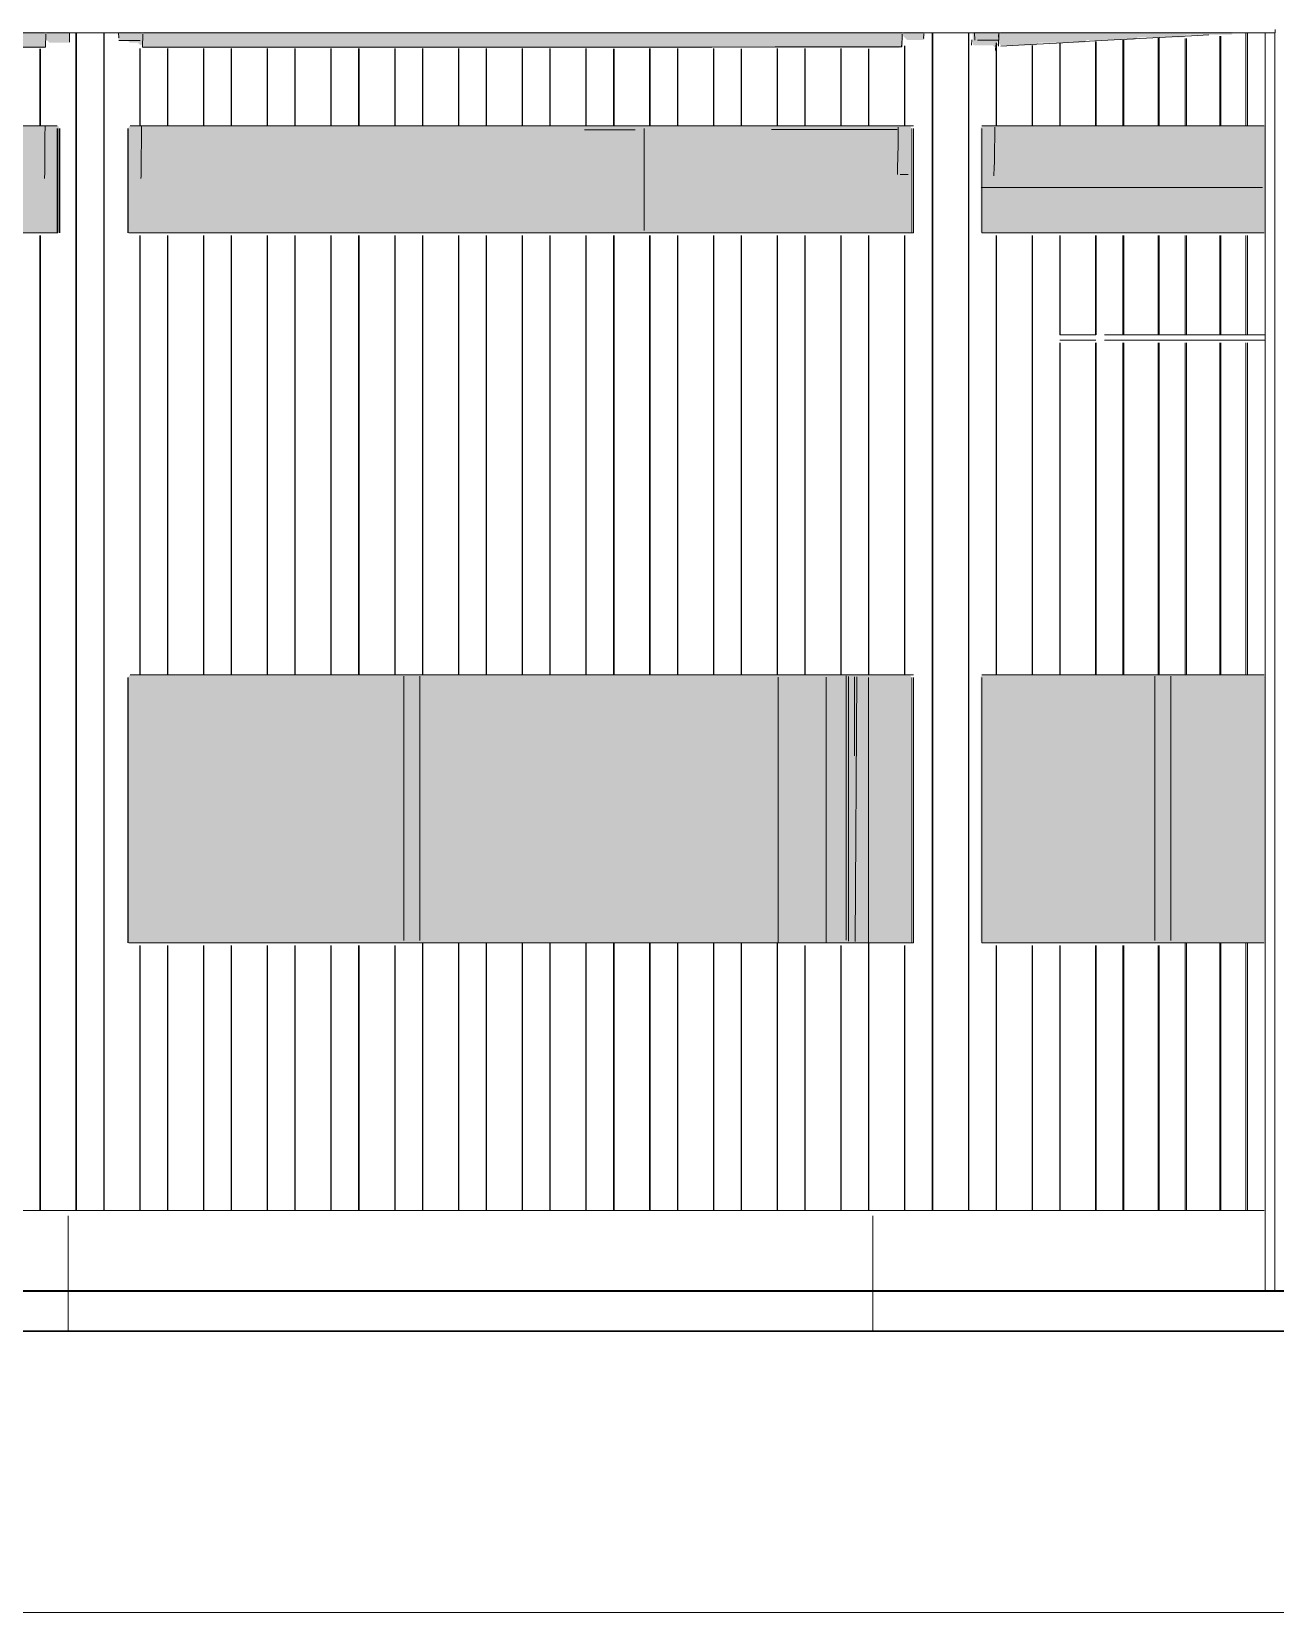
# Model space of a CAD drawing. Header units: millimetres. Extents: x 0 to 84100, y 0 to 59400.
# Drawn here: x 42492 to 47134, y 29193 to 35095 of the extents above; entities that cross this region are included whole.
import ezdxf

# ---------------------------------------------------------------- set-up
doc = ezdxf.new("R2010")
doc.units = ezdxf.units.MM
for name, color, linetype, lineweight in [('01_切断（構造・壁）', 7, 'Continuous', 35), ('09_立面の外形', 7, 'Continuous', 30), ('10_見えがかり', 7, 'Continuous', 13), ('12_見えがかり（ガラス）', 5, 'Continuous', 9), ('50_寸法', 3, 'Continuous', 9)]:
    doc.layers.add(name, color=color, linetype=linetype, lineweight=lineweight)

msp = doc.modelspace()

# ---------------------------------------------------------------- hatches: boundary and pattern name
at = {"layer": '10_見えがかり', "true_color": 0xbdbdbd}
for points in [[(42544.3, 35088.1), (42544.3, 35038.1), (42539.3, 35033.1), (39709.3, 35033.1), (39704.3, 35038.1), (39704.3, 35088.1), (39709.3, 35093.1), (42539.3, 35093.1)], [(45744.3, 35088.1), (45744.3, 35048.1), (45729.3, 35033.1), (42909.3, 35033.1), (42904.3, 35038.1), (42904.3, 35088.1), (42909.3, 35093.1), (45739.3, 35093.1)], [(46969.3, 35083.1), (46799.3, 35083.1), (46789.3, 35073.1), (46619.3, 35073.1), (46609.3, 35063.1), (46429.3, 35063.1), (46419.3, 35053.1), (46249.3, 35053.1), (46239.3, 35043.1), (46109.3, 35043.1), (46094.3, 35058.1), (46104.3, 35068.1), (46104.3, 35088.1), (46109.3, 35093.1), (46969.3, 35093.1), (46974.3, 35088.1)]]:
    msp.add_hatch(color=8, dxfattribs=at).paths.add_polyline_path(points)
at = {"layer": '10_見えがかり', "true_color": 0xe9dcc4}
for points in [[(42629.3, 35053.1), (42559.3, 35053.1), (42544.3, 35068.1), (42544.3, 35088.1), (42549.3, 35093.1), (42629.3, 35093.1), (42634.3, 35088.1), (42634.3, 35058.1)], [(42899.3, 35043.1), (42889.3, 35053.1), (42859.3, 35053.1), (42849.3, 35063.1), (42819.3, 35063.1), (42814.3, 35068.1), (42814.3, 35088.1), (42819.3, 35093.1), (42899.3, 35093.1), (42904.3, 35088.1), (42904.3, 35048.1)], [(45819.3, 35063.1), (45759.3, 35063.1), (45744.3, 35078.1), (45744.3, 35088.1), (45749.3, 35093.1), (45819.3, 35093.1), (45824.3, 35088.1), (45824.3, 35068.1)], [(46094.3, 35058.1), (46094.3, 35038.1), (46089.3, 35033.1), (46079.3, 35043.1), (46009.3, 35043.1), (46004.3, 35048.1), (46004.3, 35088.1), (46009.3, 35093.1), (46099.3, 35093.1), (46104.3, 35088.1), (46104.3, 35068.1)]]:
    msp.add_hatch(color=8, dxfattribs=at).paths.add_polyline_path(points)
at = {"layer": '12_見えがかり（ガラス）', "true_color": 0xdce9f2}
for points in [[(42589.3, 34743.1), (42594.3, 34738.1), (42594.3, 34348.1), (42589.3, 34343.1), (41929.3, 34343.1), (41924.3, 34348.1), (41924.3, 34738.1), (41929.3, 34743.1)], [(45769.3, 34743.1), (45774.3, 34738.1), (45774.3, 34348.1), (45769.3, 34343.1), (42859.3, 34343.1), (42854.3, 34348.1), (42854.3, 34738.1), (42859.3, 34743.1)], [(47094.3, 34738.1), (47094.3, 34348.1), (47089.3, 34343.1), (46039.3, 34343.1), (46034.3, 34348.1), (46034.3, 34738.1), (46039.3, 34743.1), (47089.3, 34743.1)], [(45769.3, 32693.1), (45774.3, 32688.1), (45774.3, 31698.1), (45769.3, 31693.1), (42859.3, 31693.1), (42854.3, 31698.1), (42854.3, 32688.1), (42859.3, 32693.1)], [(47094.3, 32688.1), (47094.3, 31698.1), (47089.3, 31693.1), (46039.3, 31693.1), (46034.3, 31698.1), (46034.3, 32688.1), (46039.3, 32693.1), (47089.3, 32693.1)]]:
    msp.add_hatch(color=8, dxfattribs=at).paths.add_polyline_path(points)

# ---------------------------------------------------------------- linework, layer by layer
at = {"layer": '01_切断（構造・壁）'}
msp.add_lwpolyline([(3834.3, 30393.1), (76265.7, 30393.1)], dxfattribs=at)
at = {"layer": '09_立面の外形'}
msp.add_lwpolyline([(69291.9, 30243.1), (12572.3, 30243.1)], dxfattribs=at)
at = {"layer": '10_見えがかり'}
for points in [[(42708.4, 35090.3), (36341.2, 35090.3)], [(42545.2, 35084.9), (42543.8, 35036.8)], [(42633.2, 35055.9), (42633.3, 35064.4)], [(42633.3, 35064.4), (42633.7, 35087.6)], [(42657.4, 35089.3), (42657.4, 30693.1)], [(42658.9, 30693.1), (42658.9, 35089.3)], [(42705.3, 35090.3), (42706.4, 35090.3)], [(42705.3, 35090.3), (42706.3, 35090.3)], [(42706.3, 35090.3), (42707.3, 35090.3)], [(42706.4, 35090.3), (42707.4, 35090.3)], [(42707.3, 35090.3), (42708.3, 35090.3)], [(42707.4, 35090.3), (42708.4, 35090.3)], [(46398.7, 35090.3), (42708.3, 35090.3)], [(42760.9, 35089.4), (42760.9, 30693.1)], [(42762.4, 35089.4), (42762.4, 30693.1)], [(42816.8, 35071.9), (42816.4, 35091.6)], [(42897, 35062), (42817, 35062)], [(42907, 35085), (42905.6, 35036.9)], [(42907, 35062), (42906.6, 35081.8)], [(45740.5, 35085.6), (45739.1, 35037.6)], [(45820.6, 35069.2), (45821.4, 35086.1)], [(45853.3, 30693.1), (45853.3, 35091.7)], [(45854.7, 30693.1), (45854.7, 35091.7)], [(45987.7, 35091.8), (45987.7, 30693.1)], [(45989.1, 30693.1), (45989.1, 35091.8)], [(46000, 35044.7), (46000.8, 35064.7)], [(46011.9, 35062.6), (46010.2, 35092.1)], [(46101.8, 35062.6), (46021.9, 35062.6)], [(46101.4, 35088.3), (46100, 35040.3)], [(46101.8, 35062.6), (46100.8, 35082.3)], [(46460.1, 35059.9), (46340.1, 35053.4)], [(46394.7, 35090.3), (46395.7, 35090.3)], [(46395.5, 35090.3), (46396.9, 35090.3)], [(46395.7, 35090.3), (46396.7, 35090.3)], [(46396.7, 35090.3), (46397.7, 35090.3)], [(46396.9, 35090.3), (46398.3, 35090.3)], [(46397.7, 35090.3), (46398.7, 35090.3)], [(46398.3, 35090.3), (46399.8, 35090.3)], [(46399.8, 35090.3), (46401.2, 35090.3)], [(46585.2, 35090.3), (46401.2, 35090.3)], [(46580.2, 35066.4), (46460.1, 35059.9)], [(46462.5, 35058.3), (46462.5, 34743.1)], [(46464.4, 34743.1), (46464.4, 35058.3)], [(46564.5, 35062.4), (46564.5, 34743.1)], [(46567.7, 35062.4), (46567.7, 34743.1)], [(46700.3, 35073), (46580.2, 35066.4)], [(46582.4, 35090.3), (46583.8, 35090.3)], [(46583.8, 35090.3), (46585.2, 35090.3)], [(46584.8, 35090.3), (46586.9, 35090.3)], [(46586.9, 35090.3), (46588.9, 35090.3)], [(46770.9, 35090.3), (46588.9, 35090.3)], [(46696.6, 34743.1), (46696.6, 35071.9)], [(46699.7, 34743.1), (46699.7, 35071.9)], [(46820.3, 35079.5), (46700.3, 35073)], [(46764.8, 35090.3), (46766.8, 35090.3)], [(46766.8, 35090.3), (46768.8, 35090.3)], [(46768.8, 35090.3), (46770.9, 35090.3)], [(46769.2, 35090.3), (46771.8, 35090.3)], [(46771.8, 35090.3), (46774.4, 35090.3)], [(46953.6, 35090.3), (46774.4, 35090.3)], [(46796.9, 34743.1), (46796.9, 35069.3)], [(46801.3, 34743.1), (46801.3, 35069.3)], [(46885, 35083), (46820.3, 35079.5)], [(46926, 35078.1), (46926, 34743.1)], [(46930.4, 34743.1), (46930.4, 35078.1)], [(46948.3, 35090.3), (46951, 35090.3)], [(46950.6, 35090.3), (46953.8, 35090.3)], [(46951, 35090.3), (46953.6, 35090.3)], [(46953.8, 35090.3), (46957, 35090.3)], [(47132.7, 35090.3), (46957, 35090.3)], [(47023.9, 34743.1), (47023.9, 35089.3)], [(47029.4, 34743.1), (47029.4, 35089.3)], [(47094.9, 30393.1), (47094.9, 35090.3)], [(47126.3, 35090.3), (47129.5, 35090.3)], [(47129.5, 35090.3), (47132.7, 35090.3)], [(47130.9, 30393.1), (47130.9, 35090.3)], [(47132.7, 35090.3), (47132.7, 35102.8)], [(42543.8, 35036.8), (42307.1, 35036.7)], [(42523, 34743.1), (42523, 35031.2)], [(42524.5, 35031.2), (42524.5, 34743.1)], [(42543.7, 35043.5), (42543.7, 35042.2)], [(42543.7, 35042.2), (42543.7, 35040.8)], [(42543.7, 35040.8), (42543.8, 35039.5)], [(42543.8, 35039.5), (42543.8, 35038.1)], [(42543.8, 35038.1), (42543.8, 35036.8)], [(42895.3, 35031.3), (42895.3, 34743.1)], [(42896.7, 34743.1), (42896.7, 35031.3)], [(42905.5, 35042.5), (42905.4, 35043.9)], [(42905.5, 35041.1), (42905.5, 35042.5)], [(42905.5, 35039.7), (42905.5, 35041.1)], [(42905.6, 35038.3), (42905.5, 35039.7)], [(42905.6, 35036.9), (42905.6, 35038.3)], [(43141.7, 35037), (42905.6, 35036.9)], [(42998.8, 34743.1), (42998.8, 35031.3)], [(43000.2, 34743.1), (43000.2, 35031.3)], [(43133.2, 35031.4), (43133.2, 34743.1)], [(43134.6, 34743.1), (43134.6, 35031.4)], [(43377.9, 35037), (43141.7, 35037)], [(43236.7, 34743.1), (43236.7, 35031.4)], [(43238.1, 34743.1), (43238.1, 35031.4)], [(43371, 35031.5), (43371, 34743.1)], [(43372.5, 34743.1), (43372.5, 35031.5)], [(43614, 35037.1), (43377.9, 35037)], [(43474.5, 34743.1), (43474.5, 35031.5)], [(43476, 34743.1), (43476, 35031.5)], [(43608.9, 35031.6), (43608.9, 34743.1)], [(43610.4, 34743.1), (43610.4, 35031.6)], [(43850.1, 35037.2), (43614, 35037.1)], [(43712.4, 34743.1), (43712.4, 35031.6)], [(43713.9, 34743.1), (43713.9, 35031.6)], [(43846.8, 35031.7), (43846.8, 34743.1)], [(43848.2, 34743.1), (43848.2, 35031.7)], [(44086.3, 35037.2), (43850.1, 35037.2)], [(43950.3, 34743.1), (43950.3, 35031.7)], [(43951.7, 34743.1), (43951.7, 35031.7)], [(44084.7, 35031.7), (44084.7, 34743.1)], [(44086.1, 34743.1), (44086.1, 35031.7)], [(44322.4, 35037.3), (44086.3, 35037.2)], [(44188.2, 34743.1), (44188.2, 35031.8)], [(44189.6, 34743.1), (44189.6, 35031.8)], [(44558.5, 35037.3), (44322.4, 35037.3)], [(44322.5, 35031.8), (44322.5, 34743.1)], [(44324, 34743.1), (44324, 35031.8)], [(44426, 34743.1), (44426, 35031.9)], [(44427.5, 34743.1), (44427.5, 35031.9)], [(44794.6, 35037.4), (44558.5, 35037.3)], [(44560.4, 35031.9), (44560.4, 34743.1)], [(44561.9, 34743.1), (44561.9, 35031.9)], [(44663.9, 34743.1), (44663.9, 35030.2)], [(44665.4, 34743.1), (44665.4, 35030.2)], [(45030.8, 35037.4), (44794.6, 35037.4)], [(44798.3, 35032), (44798.3, 34743.1)], [(44799.7, 34743.1), (44799.7, 35032)], [(44901.8, 34743.1), (44901.8, 35032)], [(44903.2, 34743.1), (44903.2, 35032)], [(45266.9, 35037.5), (45030.8, 35037.4)], [(45036.2, 35032.1), (45036.2, 34743.1)], [(45037.6, 34743.1), (45037.6, 35032.1)], [(45139.7, 34743.1), (45139.7, 35030.3)], [(45141.1, 34743.1), (45141.1, 35030.3)], [(45503, 35037.5), (45266.9, 35037.5)], [(45274, 35032.2), (45274, 34743.1)], [(45275.5, 34743.1), (45275.5, 35032.2)], [(45377.5, 34743.1), (45377.5, 35032.2)], [(45379, 34743.1), (45379, 35032.2)], [(45739.1, 35037.6), (45503, 35037.5)], [(45511.9, 35032.3), (45511.9, 34743.1)], [(45513.4, 34743.1), (45513.4, 35032.3)], [(45615.4, 34743.1), (45615.4, 35030.4)], [(45616.9, 34743.1), (45616.9, 35030.4)], [(45738.6, 35044.5), (45738.7, 35043.1)], [(45738.7, 35043.1), (45738.8, 35041.8)], [(45738.8, 35041.8), (45738.9, 35040.4)], [(45738.9, 35040.4), (45739, 35039)], [(45739, 35039), (45739.1, 35037.6)], [(45749.8, 35042.3), (45749.8, 34743.1)], [(45751.2, 34743.1), (45751.2, 35042.3)], [(46089.5, 35024.9), (46090, 35044.7)], [(46091.2, 34743.1), (46091.2, 35052.4)], [(46092.6, 34743.1), (46092.6, 35052.4)], [(46099.4, 35047.6), (46099.3, 35049)], [(46099.5, 35046.1), (46099.4, 35047.6)], [(46099.7, 35044.7), (46099.5, 35046.1)], [(46099.8, 35043.2), (46099.7, 35044.7)], [(46099.9, 35041.8), (46099.8, 35043.2)], [(46100, 35040.3), (46099.9, 35041.8)], [(46220, 35046.8), (46109.2, 35040.8)], [(46340.1, 35053.4), (46220, 35046.8)], [(46225.5, 35042.5), (46225.5, 34743.1)], [(46227, 34743.1), (46227, 35042.5)], [(46328.6, 34743.1), (46328.6, 35052.8)], [(46330.6, 34743.1), (46330.6, 35052.8)], [(42585.4, 34743.1), (39655.5, 34743.1)], [(42524.5, 34743.1), (42523, 34743.1)], [(42523, 34743.1), (42586.3, 34743.1)], [(42524.5, 34743.1), (42587.8, 34743.1)], [(42541.6, 34661.5), (42541.8, 34704.6)], [(42541.8, 34704.6), (42541.9, 34742.1)], [(42595.4, 34343.1), (42595.4, 34733.1)], [(42595.4, 34733.1), (42595.4, 34343.1)], [(42596.8, 34733.1), (42596.8, 34343.1)], [(42850.7, 34343.1), (42850.7, 34733.1)], [(42850.7, 34733.1), (42850.7, 34343.1)], [(42852.1, 34733.1), (42852.1, 34343.1)], [(42859.6, 34743.1), (42895.3, 34743.1)], [(45782.8, 34743.1), (42860.6, 34743.1)], [(42861, 34743.1), (42896.7, 34743.1)], [(42896.7, 34743.1), (42895.3, 34743.1)], [(42901.5, 34675.7), (42901.7, 34730.6)], [(42901.7, 34730.6), (42901.7, 34740.5)], [(43000.2, 34743.1), (42998.8, 34743.1)], [(42998.8, 34743.1), (43133.2, 34743.1)], [(43000.2, 34743.1), (43134.6, 34743.1)], [(43134.6, 34743.1), (43133.2, 34743.1)], [(43238.1, 34743.1), (43236.7, 34743.1)], [(43236.7, 34743.1), (43371, 34743.1)], [(43238.1, 34743.1), (43372.5, 34743.1)], [(43372.5, 34743.1), (43371, 34743.1)], [(43476, 34743.1), (43474.5, 34743.1)], [(43474.5, 34743.1), (43608.9, 34743.1)], [(43476, 34743.1), (43610.4, 34743.1)], [(43610.4, 34743.1), (43608.9, 34743.1)], [(43713.9, 34743.1), (43712.4, 34743.1)], [(43712.4, 34743.1), (43846.8, 34743.1)], [(43713.9, 34743.1), (43848.2, 34743.1)], [(43848.2, 34743.1), (43846.8, 34743.1)], [(43951.7, 34743.1), (43950.3, 34743.1)], [(43950.3, 34743.1), (44084.7, 34743.1)], [(43951.7, 34743.1), (44086.1, 34743.1)], [(44086.1, 34743.1), (44084.7, 34743.1)], [(44189.6, 34743.1), (44188.2, 34743.1)], [(44188.2, 34743.1), (44322.5, 34743.1)], [(44189.6, 34743.1), (44324, 34743.1)], [(44324, 34743.1), (44322.5, 34743.1)], [(44427.5, 34743.1), (44426, 34743.1)], [(44426, 34743.1), (44560.4, 34743.1)], [(44427.5, 34743.1), (44561.9, 34743.1)], [(44554.9, 34728.3), (44744.4, 34728.4)], [(44561.9, 34743.1), (44560.4, 34743.1)], [(44665.4, 34743.1), (44663.9, 34743.1)], [(44663.9, 34743.1), (44798.3, 34743.1)], [(44665.4, 34743.1), (44799.7, 34743.1)], [(44777.6, 34352.9), (44777.6, 34732.7)], [(44799.7, 34743.1), (44798.3, 34743.1)], [(44903.2, 34743.1), (44901.8, 34743.1)], [(44901.8, 34743.1), (45036.2, 34743.1)], [(44903.2, 34743.1), (45037.6, 34743.1)], [(45037.6, 34743.1), (45036.2, 34743.1)], [(45141.1, 34743.1), (45139.7, 34743.1)], [(45139.7, 34743.1), (45274, 34743.1)], [(45141.1, 34743.1), (45275.5, 34743.1)], [(45252.9, 34728.8), (45721.5, 34729.2)], [(45275.5, 34743.1), (45274, 34743.1)], [(45379, 34743.1), (45377.5, 34743.1)], [(45377.5, 34743.1), (45511.9, 34743.1)], [(45379, 34743.1), (45513.4, 34743.1)], [(45513.4, 34743.1), (45511.9, 34743.1)], [(45616.9, 34743.1), (45615.4, 34743.1)], [(45615.4, 34743.1), (45749.8, 34743.1)], [(45616.9, 34743.1), (45751.2, 34743.1)], [(45725.6, 34668.8), (45726.1, 34711.3)], [(45726.1, 34711.3), (45726.4, 34738.7)], [(45751.2, 34743.1), (45749.8, 34743.1)], [(45782.8, 34343.1), (45782.8, 34733.1)], [(46277.3, 34743.1), (46037.5, 34743.1)], [(46037.5, 34343.1), (46037.5, 34733.1)], [(46086.3, 34699.9), (46086.7, 34737.6)], [(46092.6, 34743.1), (46091.2, 34743.1)], [(46091.2, 34743.1), (46225.5, 34743.1)], [(46092.6, 34743.1), (46227, 34743.1)], [(46227, 34743.1), (46225.5, 34743.1)], [(46472.7, 34743.1), (46277.3, 34743.1)], [(46330.6, 34743.1), (46328.6, 34743.1)], [(46328.6, 34743.1), (46462.5, 34743.1)], [(46330.6, 34743.1), (46464.4, 34743.1)], [(46464.4, 34743.1), (46462.5, 34743.1)], [(46472.7, 34743.1), (46666.1, 34743.1)], [(46696.6, 34743.1), (46564.5, 34743.1)], [(46567.7, 34743.1), (46564.5, 34743.1)], [(46699.7, 34743.1), (46567.7, 34743.1)], [(46666.1, 34743.1), (46856.5, 34743.1)], [(46699.7, 34743.1), (46696.6, 34743.1)], [(46801.3, 34743.1), (46796.9, 34743.1)], [(46796.9, 34743.1), (46926, 34743.1)], [(46801.3, 34743.1), (46930.4, 34743.1)], [(47043.2, 34743.1), (46856.5, 34743.1)], [(46930.4, 34743.1), (46926, 34743.1)], [(47029.4, 34743.1), (47023.9, 34743.1)], [(47023.9, 34743.1), (47091.3, 34743.1)], [(47029.4, 34743.1), (47087.3, 34743.1)], [(47091.1, 34743.1), (47043.2, 34743.1)], [(42541.4, 34623.5), (42541.6, 34661.5)], [(42901.3, 34636.4), (42901.5, 34675.7)], [(45724.9, 34632), (45725.6, 34668.8)], [(46084.8, 34613.5), (46085.7, 34657.8)], [(46085.7, 34657.8), (46086.3, 34699.9)], [(42540.8, 34565), (42541.1, 34590.5)], [(42541.1, 34590.5), (42541.4, 34623.5)], [(42900.8, 34581.2), (42901, 34603.4)], [(42901, 34603.4), (42901.3, 34636.4)], [(45723.5, 34580.9), (45724.9, 34632)], [(46083.9, 34583.1), (46084.8, 34613.5)], [(42540.2, 34545.9), (42540.5, 34551.3)], [(42540.5, 34551.3), (42540.8, 34565)], [(42900, 34546.1), (42900.4, 34555)], [(42900.4, 34555), (42900.8, 34581.2)], [(45722.9, 34561.4), (45723.5, 34580.9)], [(45762.8, 34561.4), (45732.8, 34561.4)], [(46082.5, 34556.3), (46083, 34562.2)], [(46083, 34562.2), (46083.9, 34583.1)], [(46036.1, 34513.1), (47085.7, 34513.1)], [(42585.4, 34343.1), (39655.5, 34343.1)], [(42586.3, 34343.1), (42523, 34343.1)], [(42524.5, 34343.1), (42523, 34343.1)], [(42523, 30693.1), (42523, 34333.1)], [(42587.8, 34343.1), (42524.5, 34343.1)], [(42524.5, 30693.1), (42524.5, 34333.1)], [(42895.3, 34343.1), (42859.6, 34343.1)], [(45782.8, 34343.1), (42860.6, 34343.1)], [(42896.7, 34343.1), (42861, 34343.1)], [(42896.7, 34343.1), (42895.3, 34343.1)], [(42895.3, 34333.1), (42895.3, 32693.1)], [(42896.7, 32693.1), (42896.7, 34333.1)], [(43133.2, 34343.1), (42998.8, 34343.1)], [(43000.2, 34343.1), (42998.8, 34343.1)], [(42998.8, 32693.1), (42998.8, 34333.1)], [(43134.6, 34343.1), (43000.2, 34343.1)], [(43000.2, 32693.1), (43000.2, 34333.1)], [(43134.6, 34343.1), (43133.2, 34343.1)], [(43133.2, 34333.1), (43133.2, 32693.1)], [(43134.6, 32693.1), (43134.6, 34333.1)], [(43371, 34343.1), (43236.7, 34343.1)], [(43238.1, 34343.1), (43236.7, 34343.1)], [(43236.7, 32693.1), (43236.7, 34333.1)], [(43372.5, 34343.1), (43238.1, 34343.1)], [(43238.1, 32693.1), (43238.1, 34333.1)], [(43372.5, 34343.1), (43371, 34343.1)], [(43371, 34333.1), (43371, 32693.1)], [(43372.5, 32693.1), (43372.5, 34333.1)], [(43608.9, 34343.1), (43474.5, 34343.1)], [(43476, 34343.1), (43474.5, 34343.1)], [(43474.5, 32693.1), (43474.5, 34333.1)], [(43610.4, 34343.1), (43476, 34343.1)], [(43476, 32693.1), (43476, 34333.1)], [(43610.4, 34343.1), (43608.9, 34343.1)], [(43608.9, 34333.1), (43608.9, 32693.1)], [(43610.4, 32693.1), (43610.4, 34333.1)], [(43846.8, 34343.1), (43712.4, 34343.1)], [(43713.9, 34343.1), (43712.4, 34343.1)], [(43712.4, 32693.1), (43712.4, 34333.1)], [(43848.2, 34343.1), (43713.9, 34343.1)], [(43713.9, 32693.1), (43713.9, 34333.1)], [(43848.2, 34343.1), (43846.8, 34343.1)], [(43846.8, 34333.1), (43846.8, 32693.1)], [(43848.2, 32693.1), (43848.2, 34333.1)], [(44084.7, 34343.1), (43950.3, 34343.1)], [(43951.7, 34343.1), (43950.3, 34343.1)], [(43950.3, 32693.1), (43950.3, 34333.1)], [(44086.1, 34343.1), (43951.7, 34343.1)], [(43951.7, 32693.1), (43951.7, 34333.1)], [(44086.1, 34343.1), (44084.7, 34343.1)], [(44084.7, 34333.1), (44084.7, 32693.1)], [(44086.1, 32693.1), (44086.1, 34333.1)], [(44322.5, 34343.1), (44188.2, 34343.1)], [(44189.6, 34343.1), (44188.2, 34343.1)], [(44188.2, 32693.1), (44188.2, 34333.1)], [(44324, 34343.1), (44189.6, 34343.1)], [(44189.6, 32693.1), (44189.6, 34333.1)], [(44324, 34343.1), (44322.5, 34343.1)], [(44322.5, 34333.1), (44322.5, 32693.1)], [(44324, 32693.1), (44324, 34333.1)], [(44560.4, 34343.1), (44426, 34343.1)], [(44427.5, 34343.1), (44426, 34343.1)], [(44426, 32693.1), (44426, 34333.1)], [(44561.9, 34343.1), (44427.5, 34343.1)], [(44427.5, 32693.1), (44427.5, 34333.1)], [(44561.9, 34343.1), (44560.4, 34343.1)], [(44560.4, 34333.1), (44560.4, 32693.1)], [(44561.9, 32693.1), (44561.9, 34333.1)], [(44798.3, 34343.1), (44663.9, 34343.1)], [(44665.4, 34343.1), (44663.9, 34343.1)], [(44663.9, 32693.1), (44663.9, 34333.1)], [(44799.7, 34343.1), (44665.4, 34343.1)], [(44665.4, 32693.1), (44665.4, 34333.1)], [(44799.7, 34343.1), (44798.3, 34343.1)], [(44798.3, 34333.1), (44798.3, 32693.1)], [(44799.7, 32693.1), (44799.7, 34333.1)], [(45036.2, 34343.1), (44901.8, 34343.1)], [(44903.2, 34343.1), (44901.8, 34343.1)], [(44901.8, 32693.1), (44901.8, 34333.1)], [(45037.6, 34343.1), (44903.2, 34343.1)], [(44903.2, 32693.1), (44903.2, 34333.1)], [(45037.6, 34343.1), (45036.2, 34343.1)], [(45036.2, 34333.1), (45036.2, 32693.1)], [(45037.6, 32693.1), (45037.6, 34333.1)], [(45274, 34343.1), (45139.7, 34343.1)], [(45141.1, 34343.1), (45139.7, 34343.1)], [(45139.7, 32693.1), (45139.7, 34333.1)], [(45275.5, 34343.1), (45141.1, 34343.1)], [(45141.1, 32693.1), (45141.1, 34333.1)], [(45275.5, 34343.1), (45274, 34343.1)], [(45274, 34333.1), (45274, 32693.1)], [(45275.5, 32693.1), (45275.5, 34333.1)], [(45511.9, 34343.1), (45377.5, 34343.1)], [(45379, 34343.1), (45377.5, 34343.1)], [(45377.5, 32693.1), (45377.5, 34333.1)], [(45513.4, 34343.1), (45379, 34343.1)], [(45379, 32693.1), (45379, 34333.1)], [(45513.4, 34343.1), (45511.9, 34343.1)], [(45511.9, 34333.1), (45511.9, 32693.1)], [(45513.4, 32693.1), (45513.4, 34333.1)], [(45749.8, 34343.1), (45615.4, 34343.1)], [(45616.9, 34343.1), (45615.4, 34343.1)], [(45615.4, 32693.1), (45615.4, 34333.1)], [(45751.2, 34343.1), (45616.9, 34343.1)], [(45616.9, 32693.1), (45616.9, 34333.1)], [(45751.2, 34343.1), (45749.8, 34343.1)], [(45749.8, 34333.1), (45749.8, 32693.1)], [(45751.2, 32693.1), (45751.2, 34333.1)], [(46277.3, 34343.1), (46037.5, 34343.1)], [(46225.5, 34343.1), (46091.2, 34343.1)], [(46092.6, 34343.1), (46091.2, 34343.1)], [(46091.2, 32693.1), (46091.2, 34333.1)], [(46227, 34343.1), (46092.6, 34343.1)], [(46092.6, 32693.1), (46092.6, 34333.1)], [(46227, 34343.1), (46225.5, 34343.1)], [(46225.5, 34333.1), (46225.5, 32693.1)], [(46227, 32693.1), (46227, 34333.1)], [(46277.3, 34343.1), (46472.7, 34343.1)], [(46462.5, 34343.1), (46328.6, 34343.1)], [(46330.6, 34343.1), (46328.6, 34343.1)], [(46328.6, 33963.1), (46328.6, 34333.1)], [(46464.4, 34343.1), (46330.6, 34343.1)], [(46330.6, 33963.1), (46330.6, 34333.1)], [(46464.4, 34343.1), (46462.5, 34343.1)], [(46462.5, 34333.1), (46462.5, 33963.1)], [(46464.4, 33963.1), (46464.4, 34333.1)], [(46666.1, 34343.1), (46472.7, 34343.1)], [(46696.6, 34343.1), (46564.5, 34343.1)], [(46567.7, 34343.1), (46564.5, 34343.1)], [(46564.5, 33963.1), (46564.5, 34333.1)], [(46699.7, 34343.1), (46567.7, 34343.1)], [(46567.7, 33963.1), (46567.7, 34333.1)], [(46666.1, 34343.1), (46856.5, 34343.1)], [(46699.7, 34343.1), (46696.6, 34343.1)], [(46696.6, 34333.1), (46696.6, 33963.1)], [(46699.7, 33963.1), (46699.7, 34333.1)], [(46926, 34343.1), (46796.9, 34343.1)], [(46801.3, 34343.1), (46796.9, 34343.1)], [(46796.9, 33963.1), (46796.9, 34333.1)], [(46930.4, 34343.1), (46801.3, 34343.1)], [(46801.3, 33963.1), (46801.3, 34333.1)], [(47043.2, 34343.1), (46856.5, 34343.1)], [(46930.4, 34343.1), (46926, 34343.1)], [(46926, 34333.1), (46926, 33963.1)], [(46930.4, 33963.1), (46930.4, 34333.1)], [(47091.3, 34343.1), (47023.9, 34343.1)], [(47029.4, 34343.1), (47023.9, 34343.1)], [(47023.9, 33963.1), (47023.9, 34333.1)], [(47087.3, 34343.1), (47029.4, 34343.1)], [(47029.4, 33963.1), (47029.4, 34333.1)], [(47091.1, 34343.1), (47043.2, 34343.1)], [(46330.6, 33963.1), (46328.6, 33963.1)], [(46328.6, 33963.1), (46462.5, 33963.1)], [(46330.6, 33943.1), (46328.6, 33943.1)], [(46462.5, 33943.1), (46328.6, 33943.1)], [(46328.9, 33963.1), (46463.1, 33963.1)], [(46463.1, 33943.1), (46328.9, 33943.1)], [(46329.4, 33963.1), (46457.1, 33963.1)], [(46329.4, 33943.1), (46457.1, 33943.1)], [(46330.6, 33963.1), (46454.9, 33963.1)], [(46454.9, 33943.1), (46330.6, 33943.1)], [(46496.3, 33963.1), (46702.6, 33963.1)], [(46496.3, 33943.1), (46702.6, 33943.1)], [(46666.1, 33963.1), (46501.7, 33963.1)], [(46666.1, 33943.1), (46501.7, 33943.1)], [(46567.7, 33963.1), (46564.5, 33963.1)], [(46564.5, 33963.1), (46696.6, 33963.1)], [(46567.7, 33943.1), (46564.5, 33943.1)], [(46696.6, 33943.1), (46564.5, 33943.1)], [(46567.7, 33963.1), (46699.7, 33963.1)], [(46699.7, 33943.1), (46567.7, 33943.1)], [(46685.1, 33963.1), (46666.1, 33963.1)], [(46666.1, 33943.1), (46685.1, 33943.1)], [(46699.7, 33963.1), (46696.6, 33963.1)], [(46699.7, 33943.1), (46696.6, 33943.1)], [(46865.5, 33963.1), (46702.6, 33963.1)], [(46865.5, 33943.1), (46702.6, 33943.1)], [(46801.3, 33963.1), (46796.9, 33963.1)], [(46796.9, 33963.1), (46816.7, 33963.1)], [(46801.3, 33943.1), (46796.9, 33943.1)], [(46816.7, 33943.1), (46796.9, 33943.1)], [(46801.3, 33963.1), (46930.4, 33963.1)], [(46930.4, 33943.1), (46801.3, 33943.1)], [(46865.5, 33963.1), (47054.1, 33963.1)], [(46865.5, 33943.1), (47054.1, 33943.1)], [(46906.2, 33963.1), (46926, 33963.1)], [(46926, 33943.1), (46906.2, 33943.1)], [(46930.4, 33963.1), (46926, 33963.1)], [(46930.4, 33943.1), (46926, 33943.1)], [(47029.4, 33963.1), (47087.3, 33963.1)], [(47087.3, 33943.1), (47029.4, 33943.1)], [(47092.8, 33963.1), (47054.1, 33963.1)], [(47092.8, 33943.1), (47054.1, 33943.1)], [(46328.6, 32693.1), (46328.6, 33933.1)], [(46330.6, 33933.1), (46330.6, 32693.1)], [(46462.5, 33933.1), (46462.5, 32693.1)], [(46464.4, 33933.1), (46464.4, 32693.1)], [(46564.5, 32693.1), (46564.5, 33933.1)], [(46567.7, 33933.1), (46567.7, 32693.1)], [(46696.6, 33933.1), (46696.6, 32693.1)], [(46699.7, 33933.1), (46699.7, 32693.1)], [(46796.9, 32693.1), (46796.9, 33933.1)], [(46801.3, 33933.1), (46801.3, 32693.1)], [(46926, 33933.1), (46926, 32693.1)], [(46930.4, 33933.1), (46930.4, 32693.1)], [(47023.9, 32693.1), (47023.9, 33933.1)], [(47029.4, 33933.1), (47029.4, 32693.1)], [(42850.7, 31693.1), (42850.7, 32683.1)], [(42850.7, 31693.1), (42850.7, 32683.1)], [(42852.1, 31693.1), (42852.1, 32683.1)], [(42859.6, 32693.1), (42895.3, 32693.1)], [(45782.8, 32693.1), (42860.6, 32693.1)], [(42861, 32693.1), (42896.7, 32693.1)], [(42896.7, 32693.1), (42895.3, 32693.1)], [(43000.2, 32693.1), (42998.8, 32693.1)], [(42998.8, 32693.1), (43133.2, 32693.1)], [(43000.2, 32693.1), (43134.6, 32693.1)], [(43134.6, 32693.1), (43133.2, 32693.1)], [(43238.1, 32693.1), (43236.7, 32693.1)], [(43236.7, 32693.1), (43371, 32693.1)], [(43238.1, 32693.1), (43372.5, 32693.1)], [(43372.5, 32693.1), (43371, 32693.1)], [(43476, 32693.1), (43474.5, 32693.1)], [(43474.5, 32693.1), (43608.9, 32693.1)], [(43476, 32693.1), (43610.4, 32693.1)], [(43610.4, 32693.1), (43608.9, 32693.1)], [(43713.9, 32693.1), (43712.4, 32693.1)], [(43712.4, 32693.1), (43846.8, 32693.1)], [(43713.9, 32693.1), (43848.2, 32693.1)], [(43848.2, 32693.1), (43846.8, 32693.1)], [(43880.7, 31701), (43880.7, 32688.9)], [(43940.7, 32688.9), (43940.7, 31701)], [(43951.7, 32693.1), (43950.3, 32693.1)], [(43950.3, 32693.1), (44084.7, 32693.1)], [(43951.7, 32693.1), (44086.1, 32693.1)], [(44086.1, 32693.1), (44084.7, 32693.1)], [(44189.6, 32693.1), (44188.2, 32693.1)], [(44188.2, 32693.1), (44322.5, 32693.1)], [(44189.6, 32693.1), (44324, 32693.1)], [(44324, 32693.1), (44322.5, 32693.1)], [(44427.5, 32693.1), (44426, 32693.1)], [(44426, 32693.1), (44560.4, 32693.1)], [(44427.5, 32693.1), (44561.9, 32693.1)], [(44561.9, 32693.1), (44560.4, 32693.1)], [(44665.4, 32693.1), (44663.9, 32693.1)], [(44663.9, 32693.1), (44798.3, 32693.1)], [(44665.4, 32693.1), (44799.7, 32693.1)], [(44799.7, 32693.1), (44798.3, 32693.1)], [(44903.2, 32693.1), (44901.8, 32693.1)], [(44901.8, 32693.1), (45036.2, 32693.1)], [(44903.2, 32693.1), (45037.6, 32693.1)], [(45037.6, 32693.1), (45036.2, 32693.1)], [(45141.1, 32693.1), (45139.7, 32693.1)], [(45139.7, 32693.1), (45274, 32693.1)], [(45141.1, 32693.1), (45275.5, 32693.1)], [(45275.5, 32693.1), (45274, 32693.1)], [(45277.6, 32551.7), (45277.6, 32685.1)], [(45379, 32693.1), (45377.5, 32693.1)], [(45377.5, 32693.1), (45511.9, 32693.1)], [(45379, 32693.1), (45513.4, 32693.1)], [(45457.5, 32551.7), (45457.5, 32685.1)], [(45513.4, 32693.1), (45511.9, 32693.1)], [(45531.9, 32689.8), (45531.9, 32661)], [(45531.9, 32661), (45531.9, 32478.9)], [(45540.7, 32514.6), (45540.7, 32687.1)], [(45563.2, 32685.4), (45563.2, 32430.2)], [(45571.1, 32686.2), (45565.3, 31698.4)], [(45615.2, 31693.1), (45615.2, 32683.1)], [(45616.9, 32693.1), (45615.4, 32693.1)], [(45615.4, 32693.1), (45749.8, 32693.1)], [(45616.9, 32693.1), (45751.2, 32693.1)], [(45751.2, 32693.1), (45749.8, 32693.1)], [(45782.8, 31693.1), (45782.8, 32683.1)], [(46037.5, 32693.1), (46277.3, 32693.1)], [(46037.5, 31693.1), (46037.5, 32683.1)], [(46092.6, 32693.1), (46091.2, 32693.1)], [(46091.2, 32693.1), (46225.5, 32693.1)], [(46092.6, 32693.1), (46227, 32693.1)], [(46227, 32693.1), (46225.5, 32693.1)], [(46472.7, 32693.1), (46277.3, 32693.1)], [(46330.6, 32693.1), (46328.6, 32693.1)], [(46328.6, 32693.1), (46462.5, 32693.1)], [(46330.6, 32693.1), (46464.4, 32693.1)], [(46464.4, 32693.1), (46462.5, 32693.1)], [(46472.7, 32693.1), (46666.1, 32693.1)], [(46567.7, 32693.1), (46564.5, 32693.1)], [(46564.5, 32693.1), (46696.6, 32693.1)], [(46567.7, 32693.1), (46699.7, 32693.1)], [(46666.1, 32693.1), (46856.5, 32693.1)], [(46683.7, 31701), (46683.7, 32688.9)], [(46699.7, 32693.1), (46696.6, 32693.1)], [(46743.7, 32688.9), (46743.7, 31701)], [(46801.3, 32693.1), (46796.9, 32693.1)], [(46796.9, 32693.1), (46926, 32693.1)], [(46801.3, 32693.1), (46930.4, 32693.1)], [(47043.2, 32693.1), (46856.5, 32693.1)], [(46930.4, 32693.1), (46926, 32693.1)], [(47029.4, 32693.1), (47023.9, 32693.1)], [(47023.9, 32693.1), (47091.3, 32693.1)], [(47029.4, 32693.1), (47087.3, 32693.1)], [(47091.1, 32693.1), (47043.2, 32693.1)], [(45277.6, 32408.7), (45277.6, 32551.7)], [(45457.5, 32408.7), (45457.5, 32551.7)], [(45531.9, 32478.9), (45531.9, 32296.7)], [(45540.7, 32332.4), (45540.7, 32514.6)], [(45277.6, 32265.8), (45277.6, 32408.7)], [(45457.5, 32265.8), (45457.5, 32408.7)], [(45563.2, 32430.2), (45563.2, 32390.6)], [(45531.9, 32296.7), (45531.9, 32114.6)], [(45540.7, 32150.3), (45540.7, 32332.4)], [(45277.6, 32122.8), (45277.6, 32265.8)], [(45457.5, 32122.8), (45457.5, 32265.8)], [(45277.6, 31979.8), (45277.6, 32122.8)], [(45457.5, 31979.8), (45457.5, 32122.8)], [(45531.9, 32114.6), (45531.9, 31932.4)], [(45540.7, 31968.1), (45540.7, 32150.3)], [(45277.6, 31836.9), (45277.6, 31979.8)], [(45457.5, 31836.9), (45457.5, 31979.8)], [(45531.9, 31932.4), (45531.9, 31750.3)], [(45540.7, 31786), (45540.7, 31968.1)], [(45277.6, 31693.9), (45277.6, 31836.9)], [(45457.5, 31693.9), (45457.5, 31836.9)], [(45540.7, 31699.7), (45540.7, 31786)], [(42895.3, 31693.1), (42859.6, 31693.1)], [(45782.8, 31693.1), (42860.6, 31693.1)], [(42896.7, 31693.1), (42861, 31693.1)], [(42896.7, 31693.1), (42895.3, 31693.1)], [(43000.2, 31693.1), (42998.8, 31693.1)], [(43133.2, 31693.1), (42998.8, 31693.1)], [(43134.6, 31693.1), (43000.2, 31693.1)], [(43134.6, 31693.1), (43133.2, 31693.1)], [(43238.1, 31693.1), (43236.7, 31693.1)], [(43371, 31693.1), (43236.7, 31693.1)], [(43372.5, 31693.1), (43238.1, 31693.1)], [(43372.5, 31693.1), (43371, 31693.1)], [(43476, 31693.1), (43474.5, 31693.1)], [(43608.9, 31693.1), (43474.5, 31693.1)], [(43610.4, 31693.1), (43476, 31693.1)], [(43610.4, 31693.1), (43608.9, 31693.1)], [(43713.9, 31693.1), (43712.4, 31693.1)], [(43846.8, 31693.1), (43712.4, 31693.1)], [(43848.2, 31693.1), (43713.9, 31693.1)], [(43848.2, 31693.1), (43846.8, 31693.1)], [(43951.7, 31693.1), (43950.3, 31693.1)], [(44084.7, 31693.1), (43950.3, 31693.1)], [(43950.3, 30693.1), (43950.3, 31693.1)], [(44086.1, 31693.1), (43951.7, 31693.1)], [(43951.7, 31693.1), (43951.7, 30693.1)], [(44086.1, 31693.1), (44084.7, 31693.1)], [(44084.7, 31693.1), (44084.7, 30693.1)], [(44086.1, 31693.1), (44086.1, 30693.1)], [(44189.6, 31693.1), (44188.2, 31693.1)], [(44322.5, 31693.1), (44188.2, 31693.1)], [(44188.2, 30693.1), (44188.2, 31693.1)], [(44324, 31693.1), (44189.6, 31693.1)], [(44189.6, 31693.1), (44189.6, 30693.1)], [(44324, 31693.1), (44322.5, 31693.1)], [(44322.5, 31693.1), (44322.5, 30693.1)], [(44324, 31693.1), (44324, 30693.1)], [(44427.5, 31693.1), (44426, 31693.1)], [(44560.4, 31693.1), (44426, 31693.1)], [(44426, 30693.1), (44426, 31693.1)], [(44561.9, 31693.1), (44427.5, 31693.1)], [(44427.5, 31693.1), (44427.5, 30693.1)], [(44561.9, 31693.1), (44560.4, 31693.1)], [(44560.4, 31693.1), (44560.4, 30693.1)], [(44561.9, 31693.1), (44561.9, 30693.1)], [(44665.4, 31693.1), (44663.9, 31693.1)], [(44798.3, 31693.1), (44663.9, 31693.1)], [(44663.9, 30693.1), (44663.9, 31693.1)], [(44799.7, 31693.1), (44665.4, 31693.1)], [(44665.4, 31693.1), (44665.4, 30693.1)], [(44799.7, 31693.1), (44798.3, 31693.1)], [(44798.3, 31693.1), (44798.3, 30693.1)], [(44799.7, 31693.1), (44799.7, 30693.1)], [(44903.2, 31693.1), (44901.8, 31693.1)], [(45036.2, 31693.1), (44901.8, 31693.1)], [(44901.8, 30693.1), (44901.8, 31693.1)], [(45037.6, 31693.1), (44903.2, 31693.1)], [(44903.2, 31693.1), (44903.2, 30693.1)], [(45037.6, 31693.1), (45036.2, 31693.1)], [(45036.2, 31693.1), (45036.2, 30693.1)], [(45037.6, 31693.1), (45037.6, 30693.1)], [(45141.1, 31693.1), (45139.7, 31693.1)], [(45274, 31693.1), (45139.7, 31693.1)], [(45139.7, 30693.1), (45139.7, 31693.1)], [(45275.5, 31693.1), (45141.1, 31693.1)], [(45141.1, 31693.1), (45141.1, 30693.1)], [(45275.5, 31693.1), (45274, 31693.1)], [(45274, 31693.1), (45274, 30693.1)], [(45275.5, 31693.1), (45275.5, 30693.1)], [(45379, 31693.1), (45377.5, 31693.1)], [(45511.9, 31693.1), (45377.5, 31693.1)], [(45513.4, 31693.1), (45379, 31693.1)], [(45513.4, 31693.1), (45511.9, 31693.1)], [(45531.9, 31750.3), (45531.9, 31702.4)], [(45616.9, 31693.1), (45615.4, 31693.1)], [(45749.8, 31693.1), (45615.4, 31693.1)], [(45615.4, 30693.1), (45615.4, 31693.1)], [(45751.2, 31693.1), (45616.9, 31693.1)], [(45616.9, 31693.1), (45616.9, 30693.1)], [(45751.2, 31693.1), (45749.8, 31693.1)], [(46277.3, 31693.1), (46037.5, 31693.1)], [(46092.6, 31693.1), (46091.2, 31693.1)], [(46225.5, 31693.1), (46091.2, 31693.1)], [(46227, 31693.1), (46092.6, 31693.1)], [(46227, 31693.1), (46225.5, 31693.1)], [(46472.7, 31693.1), (46277.3, 31693.1)], [(46330.6, 31693.1), (46328.6, 31693.1)], [(46462.5, 31693.1), (46328.6, 31693.1)], [(46464.4, 31693.1), (46330.6, 31693.1)], [(46464.4, 31693.1), (46462.5, 31693.1)], [(46666.1, 31693.1), (46472.7, 31693.1)], [(46567.7, 31693.1), (46564.5, 31693.1)], [(46696.6, 31693.1), (46564.5, 31693.1)], [(46699.7, 31693.1), (46567.7, 31693.1)], [(46666.1, 31693.1), (46856.5, 31693.1)], [(46699.7, 31693.1), (46696.6, 31693.1)], [(46801.3, 31693.1), (46796.9, 31693.1)], [(46926, 31693.1), (46796.9, 31693.1)], [(46796.9, 30693.1), (46796.9, 31693.1)], [(46930.4, 31693.1), (46801.3, 31693.1)], [(46801.3, 31693.1), (46801.3, 30693.1)], [(47043.2, 31693.1), (46856.5, 31693.1)], [(46930.4, 31693.1), (46926, 31693.1)], [(46926, 31693.1), (46926, 30693.1)], [(46930.4, 31693.1), (46930.4, 30693.1)], [(47029.4, 31693.1), (47023.9, 31693.1)], [(47091.3, 31693.1), (47023.9, 31693.1)], [(47023.9, 30693.1), (47023.9, 31693.1)], [(47087.3, 31693.1), (47029.4, 31693.1)], [(47029.4, 31693.1), (47029.4, 30693.1)], [(47091.1, 31693.1), (47043.2, 31693.1)], [(42895.3, 31683.1), (42895.3, 30693.1)], [(42896.7, 30693.1), (42896.7, 31683.1)], [(42998.8, 30693.1), (42998.8, 31683.1)], [(43000.2, 31683.1), (43000.2, 30693.1)], [(43133.2, 31683.1), (43133.2, 30693.1)], [(43134.6, 31683.1), (43134.6, 30693.1)], [(43236.7, 30693.1), (43236.7, 31683.1)], [(43238.1, 31683.1), (43238.1, 30693.1)], [(43371, 31683.1), (43371, 30693.1)], [(43372.5, 31683.1), (43372.5, 30693.1)], [(43474.5, 30693.1), (43474.5, 31683.1)], [(43476, 31683.1), (43476, 30693.1)], [(43608.9, 31683.1), (43608.9, 30693.1)], [(43610.4, 31683.1), (43610.4, 30693.1)], [(43712.4, 30693.1), (43712.4, 31683.1)], [(43713.9, 31683.1), (43713.9, 30693.1)], [(43846.8, 31683.1), (43846.8, 30693.1)], [(43848.2, 31683.1), (43848.2, 30693.1)], [(45377.5, 30693.1), (45377.5, 31683.1)], [(45379, 31683.1), (45379, 30693.1)], [(45511.9, 31683.1), (45511.9, 30693.1)], [(45513.4, 31683.1), (45513.4, 30693.1)], [(45749.8, 31683.1), (45749.8, 30693.1)], [(45751.2, 31683.1), (45751.2, 30693.1)], [(46091.2, 30693.1), (46091.2, 31683.1)], [(46092.6, 31683.1), (46092.6, 30693.1)], [(46225.5, 31683.1), (46225.5, 30693.1)], [(46227, 31683.1), (46227, 30693.1)], [(46328.6, 30693.1), (46328.6, 31683.1)], [(46330.6, 31683.1), (46330.6, 30693.1)], [(46462.5, 31683.1), (46462.5, 30693.1)], [(46464.4, 31683.1), (46464.4, 30693.1)], [(46564.5, 30693.1), (46564.5, 31683.1)], [(46567.7, 31683.1), (46567.7, 30693.1)], [(46696.6, 31683.1), (46696.6, 30693.1)], [(46699.7, 31683.1), (46699.7, 30693.1)], [(46277.3, 30693.1), (41126.4, 30693.1)], [(42524.5, 30693.1), (42523, 30693.1)], [(42523, 30693.1), (42657.4, 30693.1)], [(42524.5, 30693.1), (42658.9, 30693.1)], [(42658.9, 30693.1), (42657.4, 30693.1)], [(42762.4, 30693.1), (42760.9, 30693.1)], [(42760.9, 30693.1), (42895.3, 30693.1)], [(42762.4, 30693.1), (42896.7, 30693.1)], [(42896.7, 30693.1), (42895.3, 30693.1)], [(43000.2, 30693.1), (42998.8, 30693.1)], [(42998.8, 30693.1), (43133.2, 30693.1)], [(43000.2, 30693.1), (43134.6, 30693.1)], [(43134.6, 30693.1), (43133.2, 30693.1)], [(43238.1, 30693.1), (43236.7, 30693.1)], [(43236.7, 30693.1), (43371, 30693.1)], [(43238.1, 30693.1), (43372.5, 30693.1)], [(43372.5, 30693.1), (43371, 30693.1)], [(43476, 30693.1), (43474.5, 30693.1)], [(43474.5, 30693.1), (43608.9, 30693.1)], [(43476, 30693.1), (43610.4, 30693.1)], [(43610.4, 30693.1), (43608.9, 30693.1)], [(43713.9, 30693.1), (43712.4, 30693.1)], [(43712.4, 30693.1), (43846.8, 30693.1)], [(43713.9, 30693.1), (43848.2, 30693.1)], [(43848.2, 30693.1), (43846.8, 30693.1)], [(43951.7, 30693.1), (43950.3, 30693.1)], [(43950.3, 30693.1), (44084.7, 30693.1)], [(43951.7, 30693.1), (44086.1, 30693.1)], [(44086.1, 30693.1), (44084.7, 30693.1)], [(44189.6, 30693.1), (44188.2, 30693.1)], [(44188.2, 30693.1), (44322.5, 30693.1)], [(44189.6, 30693.1), (44324, 30693.1)], [(44324, 30693.1), (44322.5, 30693.1)], [(44427.5, 30693.1), (44426, 30693.1)], [(44426, 30693.1), (44560.4, 30693.1)], [(44427.5, 30693.1), (44561.9, 30693.1)], [(44561.9, 30693.1), (44560.4, 30693.1)], [(44665.4, 30693.1), (44663.9, 30693.1)], [(44663.9, 30693.1), (44798.3, 30693.1)], [(44665.4, 30693.1), (44799.7, 30693.1)], [(44799.7, 30693.1), (44798.3, 30693.1)], [(44903.2, 30693.1), (44901.8, 30693.1)], [(44901.8, 30693.1), (45036.2, 30693.1)], [(44903.2, 30693.1), (45037.6, 30693.1)], [(45037.6, 30693.1), (45036.2, 30693.1)], [(45141.1, 30693.1), (45139.7, 30693.1)], [(45139.7, 30693.1), (45274, 30693.1)], [(45141.1, 30693.1), (45275.5, 30693.1)], [(45275.5, 30693.1), (45274, 30693.1)], [(45379, 30693.1), (45377.5, 30693.1)], [(45377.5, 30693.1), (45511.9, 30693.1)], [(45379, 30693.1), (45513.4, 30693.1)], [(45513.4, 30693.1), (45511.9, 30693.1)], [(45616.9, 30693.1), (45615.4, 30693.1)], [(45615.4, 30693.1), (45749.8, 30693.1)], [(45616.9, 30693.1), (45751.2, 30693.1)], [(45751.2, 30693.1), (45749.8, 30693.1)], [(45854.7, 30693.1), (45853.3, 30693.1)], [(45853.3, 30693.1), (45987.7, 30693.1)], [(45854.7, 30693.1), (45989.1, 30693.1)], [(45989.1, 30693.1), (45987.7, 30693.1)], [(46092.6, 30693.1), (46091.2, 30693.1)], [(46091.2, 30693.1), (46225.5, 30693.1)], [(46092.6, 30693.1), (46227, 30693.1)], [(46227, 30693.1), (46225.5, 30693.1)], [(46472.7, 30693.1), (46277.3, 30693.1)], [(46330.6, 30693.1), (46328.6, 30693.1)], [(46328.6, 30693.1), (46462.5, 30693.1)], [(46330.6, 30693.1), (46464.4, 30693.1)], [(46464.4, 30693.1), (46462.5, 30693.1)], [(46666.1, 30693.1), (46472.7, 30693.1)], [(46567.7, 30693.1), (46564.5, 30693.1)], [(46564.5, 30693.1), (46696.6, 30693.1)], [(46567.7, 30693.1), (46699.7, 30693.1)], [(46666.1, 30693.1), (46856.5, 30693.1)], [(46699.7, 30693.1), (46696.6, 30693.1)], [(46801.3, 30693.1), (46796.9, 30693.1)], [(46796.9, 30693.1), (46926, 30693.1)], [(46801.3, 30693.1), (46930.4, 30693.1)], [(47043.2, 30693.1), (46856.5, 30693.1)], [(46930.4, 30693.1), (46926, 30693.1)], [(47029.4, 30693.1), (47023.9, 30693.1)], [(47023.9, 30693.1), (47091.3, 30693.1)], [(47029.4, 30693.1), (47087.3, 30693.1)], [(47091.1, 30693.1), (47043.2, 30693.1)], [(42628.1, 30243.1), (42628.1, 30673.1)], [(42628.1, 30243.1), (42628.1, 30673.1)], [(45630.7, 30243.1), (45630.7, 30673.1)], [(45630.7, 30243.1), (45630.7, 30673.1)], [(47094.9, 30393.1), (47109.6, 30393.1)], [(47095, 30393.1), (47109.6, 30393.1)], [(47095.1, 30393.1), (47109.7, 30393.1)], [(47095.4, 30393.1), (47102.6, 30393.1)], [(47095.6, 30393.1), (47109.8, 30393.1)], [(47096.4, 30393.1), (47097.4, 30393.1)], [(47098.3, 30393.1), (47097, 30393.1)], [(47097.4, 30393.1), (47098.8, 30393.1)], [(47097.4, 30393.1), (47107.2, 30393.1)], [(47099.9, 30393.1), (47098.3, 30393.1)], [(47098.8, 30393.1), (47100.5, 30393.1)], [(47101.8, 30393.1), (47099.9, 30393.1)], [(47100.5, 30393.1), (47102.4, 30393.1)], [(47103.8, 30393.1), (47101.8, 30393.1)], [(47102.4, 30393.1), (47104.5, 30393.1)], [(47102.4, 30393.1), (47109.7, 30393.1)], [(47104.5, 30393.1), (47106.7, 30393.1)], [(47104.5, 30393.1), (47110.7, 30393.1)], [(47106.7, 30393.1), (47108.9, 30393.1)], [(47108.9, 30393.1), (47111.2, 30393.1)], [(47111.2, 30393.1), (47113.3, 30393.1)], [(47113.3, 30393.1), (47115.5, 30393.1)], [(47115.5, 30393.1), (47117.7, 30393.1)], [(47117.7, 30393.1), (47119.9, 30393.1)], [(47119.9, 30393.1), (47122.1, 30393.1)], [(47122.1, 30393.1), (47124.1, 30393.1)], [(47128.8, 30393.1), (47122.9, 30393.1)], [(47129.5, 30393.1), (47123.2, 30393.1)], [(47129.8, 30393.1), (47123.4, 30393.1)], [(47130.3, 30393.1), (47123.6, 30393.1)], [(47130.5, 30393.1), (47123.7, 30393.1)], [(47130.8, 30393.1), (47123.8, 30393.1)], [(47130.8, 30393.1), (47123.9, 30393.1)], [(47130.9, 30393.1), (47123.9, 30393.1)], [(47124.1, 30393.1), (47125.9, 30393.1)], [(47127, 30393.1), (47125.4, 30393.1)], [(47125.9, 30393.1), (47127.5, 30393.1)], [(47128.4, 30393.1), (47127, 30393.1)], [(47127.5, 30393.1), (47128.8, 30393.1)], [(47129.5, 30393.1), (47128.4, 30393.1)], [(42628.1, 30243.1), (39635.3, 30243.1)], [(42628.1, 30243.1), (45630.7, 30243.1)], [(45630.7, 30243.1), (47131.5, 30243.1)], [(47178.5, 30243.1), (47131.7, 30243.1)]]:
    msp.add_lwpolyline(points, dxfattribs=at)
at = {"layer": '12_見えがかり（ガラス）'}
for points in [[(42586.7, 34343.1), (42586.7, 34733.1)], [(42589.6, 34343.1), (42589.6, 34733.1)], [(45777.1, 34343.1), (45777.1, 34733.1)], [(41924.8, 34343.1), (42589.6, 34343.1)], [(42586.7, 34343.1), (42497.8, 34343.1)], [(42586.7, 34343.1), (42589.6, 34343.1)], [(42854.9, 34343.1), (45777.1, 34343.1)], [(45714.4, 34343.1), (44397.9, 34343.1)], [(46041.7, 34343.1), (46270.5, 34343.1)], [(46267.2, 34343.1), (46167.9, 34343.1)], [(46324.5, 34343.1), (46267.2, 34343.1)], [(46270.5, 34343.1), (46463, 34343.1)], [(46463, 34343.1), (46652.5, 34343.1)], [(46645.7, 34343.1), (46596.4, 34343.1)], [(46839.1, 34343.1), (46652.5, 34343.1)], [(46694.3, 34343.1), (46665.2, 34343.1)], [(46839.1, 34343.1), (47022.1, 34343.1)], [(47089.5, 34343.1), (47022.1, 34343.1)], [(45777.1, 31693.1), (45777.1, 32683.1)], [(42854.9, 31693.1), (45777.1, 31693.1)], [(45714.4, 31693.1), (44397.9, 31693.1)], [(46041.7, 31693.1), (46270.5, 31693.1)], [(46267.2, 31693.1), (46167.9, 31693.1)], [(46324.5, 31693.1), (46267.2, 31693.1)], [(46270.5, 31693.1), (46463, 31693.1)], [(46463, 31693.1), (46652.5, 31693.1)], [(46645.7, 31693.1), (46596.4, 31693.1)], [(46839.1, 31693.1), (46652.5, 31693.1)], [(46694.3, 31693.1), (46665.2, 31693.1)], [(46839.1, 31693.1), (47022.1, 31693.1)], [(47089.5, 31693.1), (47022.1, 31693.1)]]:
    msp.add_lwpolyline(points, dxfattribs=at)
at = {"layer": '50_寸法'}
msp.add_lwpolyline([(6334.3, 29193.1), (73765.7, 29193.1)], dxfattribs=at)

doc.saveas('drawing.dxf')
